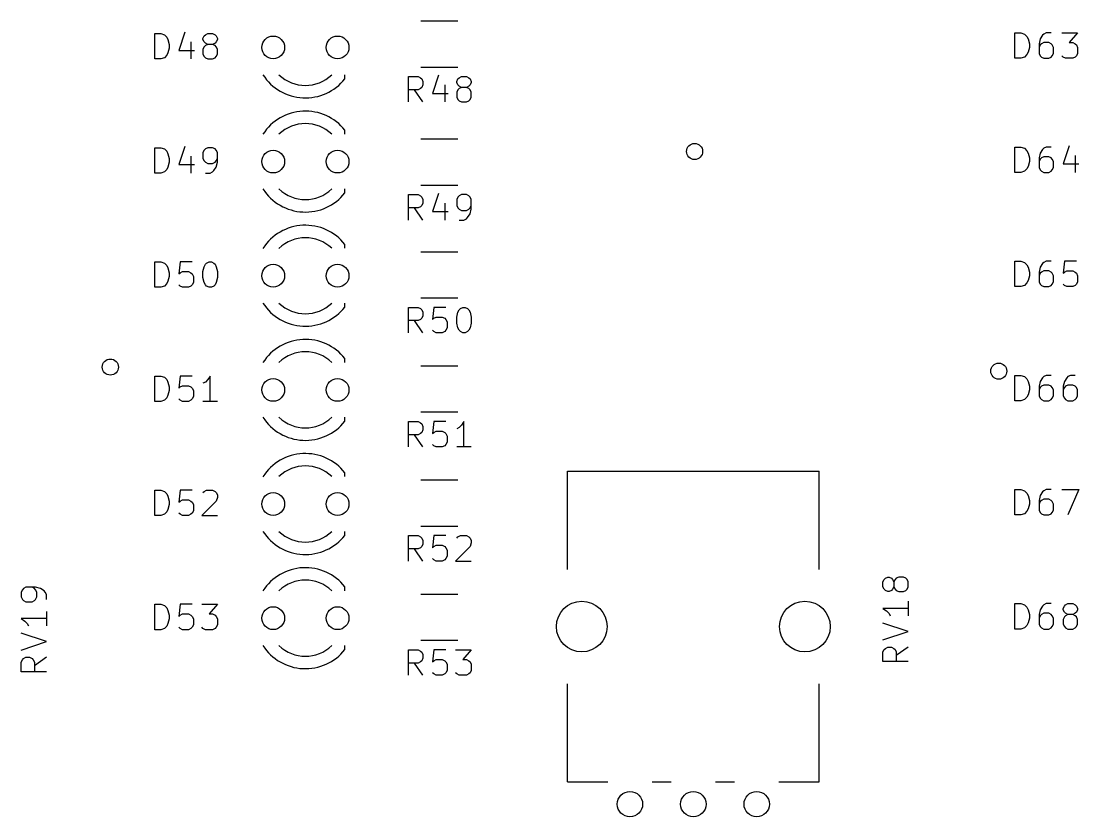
# Model space of a CAD drawing. Extents: x 0 to 360, y 0 to 265.
# Drawn here: x 137.45 to 179.18, y 133.04 to 164.41 of the extents above; entities that cross this region are included whole.
import ezdxf

# ---------------------------------------------------------------- set-up
doc = ezdxf.new("R2010")
doc.units = 0
doc.layers.add('BLACK', color=7, linetype='CONTINUOUS')

msp = doc.modelspace()

# ---------------------------------------------------------------- linework, layer by layer
at = {"layer": 'BLACK', "linetype": 'CONTINUOUS'}
for p, q in [((154.673, 164.406), (153.218, 164.406)), ((142.721, 162.918), (142.721, 163.918)), ((142.721, 163.918), (142.959, 163.918)), ((142.959, 163.918), (143.102, 163.871)), ((143.102, 163.871), (143.197, 163.776)), ((143.197, 163.776), (143.245, 163.68)), ((143.245, 163.68), (143.292, 163.49)), ((143.911, 163.966), (143.673, 163.252)), ((144.149, 163.585), (144.149, 162.918)), ((144.626, 163.728), (144.673, 163.823)), ((144.626, 163.68), (144.626, 163.728)), ((144.673, 163.585), (144.626, 163.68)), ((144.673, 163.823), (144.721, 163.871)), ((144.721, 163.537), (144.673, 163.585)), ((144.721, 163.871), (144.816, 163.918)), ((144.816, 163.918), (145.007, 163.918)), ((145.007, 163.918), (145.102, 163.871)), ((145.102, 163.871), (145.149, 163.823)), ((145.149, 163.585), (145.102, 163.537)), ((145.149, 163.823), (145.197, 163.728)), ((145.197, 163.68), (145.149, 163.585)), ((145.197, 163.728), (145.197, 163.68)), ((176.655, 162.944), (176.655, 163.944)), ((176.655, 163.944), (176.893, 163.944)), ((176.893, 163.944), (177.036, 163.896)), ((177.036, 163.896), (177.132, 163.801)), ((177.132, 163.801), (177.179, 163.706)), ((177.179, 163.706), (177.227, 163.515)), ((177.655, 163.706), (177.608, 163.515)), ((177.751, 163.849), (177.655, 163.706)), ((177.798, 163.896), (177.751, 163.849)), ((177.893, 163.944), (177.798, 163.896)), ((178.084, 163.944), (177.893, 163.944)), ((178.512, 163.944), (179.132, 163.944)), ((179.132, 163.944), (178.798, 163.563)), ((143.245, 163.157), (143.197, 163.061)), ((143.292, 163.347), (143.245, 163.157)), ((143.292, 163.49), (143.292, 163.347)), ((143.673, 163.252), (144.292, 163.252)), ((144.673, 163.395), (144.626, 163.299)), ((144.626, 163.299), (144.626, 163.109)), ((144.721, 163.442), (144.673, 163.395)), ((144.816, 163.49), (144.721, 163.537)), ((144.816, 163.49), (144.721, 163.442)), ((145.007, 163.49), (144.816, 163.49)), ((145.102, 163.537), (145.007, 163.49)), ((145.102, 163.442), (145.007, 163.49)), ((145.149, 163.395), (145.102, 163.442)), ((145.197, 163.299), (145.149, 163.395)), ((145.197, 163.109), (145.197, 163.299)), ((177.179, 163.182), (177.132, 163.087)), ((177.227, 163.372), (177.179, 163.182)), ((177.227, 163.515), (177.227, 163.372)), ((177.608, 163.515), (177.608, 163.134)), ((177.655, 163.468), (177.608, 163.372)), ((177.703, 163.515), (177.655, 163.468)), ((177.798, 163.563), (177.703, 163.515)), ((177.989, 163.563), (177.798, 163.563)), ((178.084, 163.515), (177.989, 163.563)), ((178.132, 163.468), (178.084, 163.515)), ((178.179, 163.372), (178.132, 163.468)), ((178.179, 163.134), (178.179, 163.372)), ((178.798, 163.563), (178.941, 163.563)), ((178.941, 163.563), (179.036, 163.515)), ((179.036, 163.515), (179.084, 163.468)), ((179.084, 163.468), (179.132, 163.372)), ((179.132, 163.372), (179.132, 163.134)), ((142.959, 162.918), (142.721, 162.918)), ((143.102, 162.966), (142.959, 162.918)), ((143.197, 163.061), (143.102, 162.966)), ((144.626, 163.109), (144.673, 163.014)), ((144.673, 163.014), (144.721, 162.966)), ((144.721, 162.966), (144.816, 162.918)), ((144.816, 162.918), (145.007, 162.918)), ((145.007, 162.918), (145.102, 162.966)), ((145.102, 162.966), (145.149, 163.014)), ((145.149, 163.014), (145.197, 163.109)), ((176.893, 162.944), (176.655, 162.944)), ((177.036, 162.991), (176.893, 162.944)), ((177.132, 163.087), (177.036, 162.991)), ((177.608, 163.134), (177.655, 163.039)), ((177.655, 163.039), (177.703, 162.991)), ((177.703, 162.991), (177.798, 162.944)), ((177.798, 162.944), (177.989, 162.944)), ((177.989, 162.944), (178.084, 162.991)), ((178.084, 162.991), (178.132, 163.039)), ((178.132, 163.039), (178.179, 163.134)), ((178.56, 162.991), (178.512, 163.039)), ((178.655, 162.944), (178.56, 162.991)), ((178.941, 162.944), (178.655, 162.944)), ((179.036, 162.991), (178.941, 162.944)), ((179.084, 163.039), (179.036, 162.991)), ((179.132, 163.134), (179.084, 163.039)), ((154.673, 162.586), (153.218, 162.586)), ((150.225, 162.135), (150.225, 162.291)), ((152.731, 161.224), (152.731, 162.224)), ((152.731, 162.224), (153.112, 162.224)), ((153.112, 162.224), (153.207, 162.176)), ((153.207, 162.176), (153.255, 162.129)), ((153.255, 162.129), (153.303, 162.033)), ((153.303, 162.033), (153.303, 161.89)), ((153.922, 162.271), (153.684, 161.557)), ((154.636, 162.033), (154.684, 162.129)), ((154.636, 161.986), (154.636, 162.033)), ((154.684, 161.89), (154.636, 161.986)), ((154.684, 162.129), (154.731, 162.176)), ((154.731, 162.176), (154.826, 162.224)), ((154.826, 162.224), (155.017, 162.224)), ((155.017, 162.224), (155.112, 162.176)), ((155.112, 162.176), (155.16, 162.129)), ((155.16, 162.129), (155.207, 162.033)), ((155.207, 161.986), (155.16, 161.89)), ((155.207, 162.033), (155.207, 161.986)), ((153.112, 161.7), (152.731, 161.7)), ((153.303, 161.224), (152.969, 161.7)), ((153.207, 161.748), (153.112, 161.7)), ((153.255, 161.795), (153.207, 161.748)), ((153.303, 161.89), (153.255, 161.795)), ((153.684, 161.557), (154.303, 161.557)), ((154.16, 161.89), (154.16, 161.224)), ((154.684, 161.7), (154.636, 161.605)), ((154.636, 161.605), (154.636, 161.414)), ((154.731, 161.843), (154.684, 161.89)), ((154.731, 161.748), (154.684, 161.7)), ((154.826, 161.795), (154.731, 161.843)), ((154.826, 161.795), (154.731, 161.748)), ((155.017, 161.795), (154.826, 161.795)), ((155.112, 161.843), (155.017, 161.795)), ((155.112, 161.748), (155.017, 161.795)), ((155.16, 161.89), (155.112, 161.843)), ((155.16, 161.7), (155.112, 161.748)), ((155.207, 161.605), (155.16, 161.7)), ((155.207, 161.414), (155.207, 161.605)), ((154.636, 161.414), (154.684, 161.319)), ((154.684, 161.319), (154.731, 161.271)), ((154.731, 161.271), (154.826, 161.224)), ((154.826, 161.224), (155.017, 161.224)), ((155.017, 161.224), (155.112, 161.271)), ((155.112, 161.271), (155.16, 161.319)), ((155.16, 161.319), (155.207, 161.414)), ((150.225, 159.951), (150.225, 160.107)), ((142.721, 158.418), (142.721, 159.418)), ((142.721, 159.418), (142.959, 159.418)), ((142.959, 159.418), (143.102, 159.371)), ((143.911, 159.466), (143.673, 158.752)), ((144.816, 159.418), (144.721, 159.371)), ((145.007, 159.418), (144.816, 159.418)), ((145.102, 159.371), (145.007, 159.418)), ((154.673, 159.75), (153.218, 159.75)), ((176.655, 158.444), (176.655, 159.444)), ((176.655, 159.444), (176.893, 159.444)), ((176.893, 159.444), (177.036, 159.396)), ((177.893, 159.444), (177.798, 159.396)), ((178.084, 159.444), (177.893, 159.444)), ((178.798, 159.491), (178.56, 158.777)), ((143.102, 159.371), (143.197, 159.276)), ((143.197, 159.276), (143.245, 159.18)), ((143.245, 159.18), (143.292, 158.99)), ((143.292, 158.99), (143.292, 158.847)), ((144.149, 159.085), (144.149, 158.418)), ((144.673, 159.323), (144.626, 159.228)), ((144.626, 159.228), (144.626, 158.99)), ((144.626, 158.99), (144.673, 158.895)), ((144.721, 159.371), (144.673, 159.323)), ((145.149, 159.323), (145.102, 159.371)), ((145.197, 159.228), (145.149, 159.323)), ((145.149, 158.895), (145.197, 158.99)), ((145.197, 158.847), (145.197, 159.228)), ((177.036, 159.396), (177.132, 159.301)), ((177.132, 159.301), (177.179, 159.206)), ((177.179, 159.206), (177.227, 159.015)), ((177.227, 159.015), (177.227, 158.872)), ((177.655, 159.206), (177.608, 159.015)), ((177.608, 159.015), (177.608, 158.634)), ((177.751, 159.349), (177.655, 159.206)), ((177.703, 159.015), (177.655, 158.968)), ((177.798, 159.063), (177.703, 159.015)), ((177.798, 159.396), (177.751, 159.349)), ((177.989, 159.063), (177.798, 159.063)), ((178.084, 159.015), (177.989, 159.063)), ((178.132, 158.968), (178.084, 159.015)), ((179.036, 159.11), (179.036, 158.444)), ((143.245, 158.657), (143.197, 158.561)), ((143.292, 158.847), (143.245, 158.657)), ((143.673, 158.752), (144.292, 158.752)), ((144.673, 158.895), (144.721, 158.847)), ((144.721, 158.847), (144.816, 158.799)), ((144.816, 158.799), (145.007, 158.799)), ((145.007, 158.799), (145.102, 158.847)), ((145.054, 158.514), (145.149, 158.657)), ((145.102, 158.847), (145.149, 158.895)), ((145.149, 158.657), (145.197, 158.847)), ((177.132, 158.587), (177.036, 158.491)), ((177.179, 158.682), (177.132, 158.587)), ((177.227, 158.872), (177.179, 158.682)), ((177.655, 158.968), (177.608, 158.872)), ((177.608, 158.634), (177.655, 158.539)), ((178.179, 158.872), (178.132, 158.968)), ((178.132, 158.539), (178.179, 158.634)), ((178.179, 158.634), (178.179, 158.872)), ((178.56, 158.777), (179.179, 158.777)), ((142.959, 158.418), (142.721, 158.418)), ((143.102, 158.466), (142.959, 158.418)), ((143.197, 158.561), (143.102, 158.466)), ((144.721, 158.418), (144.911, 158.418)), ((144.911, 158.418), (145.007, 158.466)), ((145.007, 158.466), (145.054, 158.514)), ((176.893, 158.444), (176.655, 158.444)), ((177.036, 158.491), (176.893, 158.444)), ((177.655, 158.539), (177.703, 158.491)), ((177.703, 158.491), (177.798, 158.444)), ((177.798, 158.444), (177.989, 158.444)), ((177.989, 158.444), (178.084, 158.491)), ((178.084, 158.491), (178.132, 158.539)), ((150.225, 157.635), (150.225, 157.791)), ((154.673, 157.93), (153.218, 157.93)), ((152.731, 156.567), (152.731, 157.567)), ((152.731, 157.567), (153.112, 157.567)), ((153.112, 157.567), (153.207, 157.52)), ((153.207, 157.52), (153.255, 157.472)), ((153.255, 157.472), (153.303, 157.377)), ((153.303, 157.377), (153.303, 157.234)), ((153.922, 157.615), (153.684, 156.901)), ((154.684, 157.472), (154.636, 157.377)), ((154.636, 157.377), (154.636, 157.139)), ((154.731, 157.52), (154.684, 157.472)), ((154.826, 157.567), (154.731, 157.52)), ((155.017, 157.567), (154.826, 157.567)), ((155.112, 157.52), (155.017, 157.567)), ((155.16, 157.472), (155.112, 157.52)), ((155.207, 157.377), (155.16, 157.472)), ((155.207, 156.996), (155.207, 157.377)), ((153.112, 157.044), (152.731, 157.044)), ((153.303, 156.567), (152.969, 157.044)), ((153.207, 157.091), (153.112, 157.044)), ((153.255, 157.139), (153.207, 157.091)), ((153.303, 157.234), (153.255, 157.139)), ((153.684, 156.901), (154.303, 156.901)), ((154.16, 157.234), (154.16, 156.567)), ((154.636, 157.139), (154.684, 157.044)), ((154.684, 157.044), (154.731, 156.996)), ((154.731, 156.996), (154.826, 156.948)), ((154.826, 156.948), (155.017, 156.948)), ((155.017, 156.948), (155.112, 156.996)), ((155.112, 156.996), (155.16, 157.044)), ((155.16, 157.044), (155.207, 157.139)), ((155.16, 156.805), (155.207, 156.996)), ((154.731, 156.567), (154.922, 156.567)), ((154.922, 156.567), (155.017, 156.615)), ((155.017, 156.615), (155.064, 156.663)), ((155.064, 156.663), (155.16, 156.805)), ((150.225, 155.451), (150.225, 155.607)), ((154.673, 155.306), (153.218, 155.306)), ((142.721, 153.918), (142.721, 154.918)), ((142.721, 154.918), (142.959, 154.918)), ((142.959, 154.918), (143.102, 154.871)), ((143.102, 154.871), (143.197, 154.776)), ((143.721, 154.918), (143.673, 154.442)), ((144.197, 154.918), (143.721, 154.918)), ((144.673, 154.728), (144.721, 154.823)), ((144.721, 154.823), (144.769, 154.871)), ((144.769, 154.871), (144.864, 154.918)), ((144.864, 154.918), (144.959, 154.918)), ((144.959, 154.918), (145.054, 154.871)), ((145.054, 154.871), (145.102, 154.823)), ((145.102, 154.823), (145.149, 154.728)), ((176.655, 153.944), (176.655, 154.944)), ((176.655, 154.944), (176.893, 154.944)), ((176.893, 154.944), (177.036, 154.896)), ((177.036, 154.896), (177.132, 154.801)), ((177.751, 154.849), (177.655, 154.706)), ((177.798, 154.896), (177.751, 154.849)), ((177.893, 154.944), (177.798, 154.896)), ((178.084, 154.944), (177.893, 154.944)), ((178.608, 154.944), (178.56, 154.468)), ((179.084, 154.944), (178.608, 154.944)), ((143.197, 154.776), (143.245, 154.68)), ((143.245, 154.68), (143.292, 154.49)), ((143.292, 154.49), (143.292, 154.347)), ((143.673, 154.442), (143.721, 154.49)), ((143.721, 154.49), (143.816, 154.537)), ((143.816, 154.537), (144.054, 154.537)), ((144.054, 154.537), (144.149, 154.49)), ((144.149, 154.49), (144.197, 154.442)), ((144.197, 154.442), (144.245, 154.347)), ((144.626, 154.537), (144.673, 154.728)), ((144.626, 154.299), (144.626, 154.537)), ((145.149, 154.728), (145.197, 154.537)), ((145.197, 154.537), (145.197, 154.299)), ((177.132, 154.801), (177.179, 154.706)), ((177.179, 154.706), (177.227, 154.515)), ((177.227, 154.515), (177.227, 154.372)), ((177.655, 154.706), (177.608, 154.515)), ((177.608, 154.515), (177.608, 154.134)), ((177.655, 154.468), (177.608, 154.372)), ((177.703, 154.515), (177.655, 154.468)), ((177.798, 154.563), (177.703, 154.515)), ((177.989, 154.563), (177.798, 154.563)), ((178.084, 154.515), (177.989, 154.563)), ((178.132, 154.468), (178.084, 154.515)), ((178.179, 154.372), (178.132, 154.468)), ((178.56, 154.468), (178.608, 154.515)), ((178.608, 154.515), (178.703, 154.563)), ((178.703, 154.563), (178.941, 154.563)), ((178.941, 154.563), (179.036, 154.515)), ((179.036, 154.515), (179.084, 154.468)), ((179.084, 154.468), (179.132, 154.372)), ((143.197, 154.061), (143.102, 153.966)), ((143.245, 154.157), (143.197, 154.061)), ((143.292, 154.347), (143.245, 154.157)), ((143.721, 153.966), (143.673, 154.014)), ((144.197, 154.014), (144.149, 153.966)), ((144.245, 154.109), (144.197, 154.014)), ((144.245, 154.347), (144.245, 154.109)), ((144.673, 154.109), (144.626, 154.299)), ((144.721, 154.014), (144.673, 154.109)), ((144.769, 153.966), (144.721, 154.014)), ((145.102, 154.014), (145.054, 153.966)), ((145.149, 154.109), (145.102, 154.014)), ((145.197, 154.299), (145.149, 154.109)), ((177.036, 153.991), (176.893, 153.944)), ((177.132, 154.087), (177.036, 153.991)), ((177.179, 154.182), (177.132, 154.087)), ((177.227, 154.372), (177.179, 154.182)), ((177.608, 154.134), (177.655, 154.039)), ((177.655, 154.039), (177.703, 153.991)), ((177.703, 153.991), (177.798, 153.944)), ((177.989, 153.944), (178.084, 153.991)), ((178.084, 153.991), (178.132, 154.039)), ((178.132, 154.039), (178.179, 154.134)), ((178.179, 154.134), (178.179, 154.372)), ((178.608, 153.991), (178.56, 154.039)), ((178.703, 153.944), (178.608, 153.991)), ((179.036, 153.991), (178.941, 153.944)), ((179.084, 154.039), (179.036, 153.991)), ((179.132, 154.134), (179.084, 154.039)), ((179.132, 154.372), (179.132, 154.134)), ((142.959, 153.918), (142.721, 153.918)), ((143.102, 153.966), (142.959, 153.918)), ((143.816, 153.918), (143.721, 153.966)), ((144.054, 153.918), (143.816, 153.918)), ((144.149, 153.966), (144.054, 153.918)), ((144.864, 153.918), (144.769, 153.966)), ((144.959, 153.918), (144.864, 153.918)), ((145.054, 153.966), (144.959, 153.918)), ((176.893, 153.944), (176.655, 153.944)), ((177.798, 153.944), (177.989, 153.944)), ((178.941, 153.944), (178.703, 153.944)), ((150.225, 153.135), (150.225, 153.291)), ((154.673, 153.486), (153.218, 153.486)), ((152.731, 152.124), (152.731, 153.124)), ((152.731, 153.124), (153.112, 153.124)), ((153.112, 153.124), (153.207, 153.076)), ((153.207, 153.076), (153.255, 153.029)), ((153.255, 153.029), (153.303, 152.933)), ((153.303, 152.79), (153.255, 152.695)), ((153.303, 152.933), (153.303, 152.79)), ((153.731, 153.124), (153.684, 152.648)), ((154.207, 153.124), (153.731, 153.124)), ((153.731, 152.695), (153.826, 152.743)), ((153.826, 152.743), (154.064, 152.743)), ((154.064, 152.743), (154.16, 152.695)), ((154.636, 152.743), (154.684, 152.933)), ((154.636, 152.505), (154.636, 152.743)), ((154.684, 152.933), (154.731, 153.029)), ((154.731, 153.029), (154.779, 153.076)), ((154.779, 153.076), (154.874, 153.124)), ((154.874, 153.124), (154.969, 153.124)), ((154.969, 153.124), (155.064, 153.076)), ((155.064, 153.076), (155.112, 153.029)), ((155.112, 153.029), (155.16, 152.933)), ((155.16, 152.933), (155.207, 152.743)), ((155.207, 152.743), (155.207, 152.505)), ((153.112, 152.6), (152.731, 152.6)), ((153.303, 152.124), (152.969, 152.6)), ((153.207, 152.648), (153.112, 152.6)), ((153.255, 152.695), (153.207, 152.648)), ((153.684, 152.648), (153.731, 152.695)), ((154.16, 152.695), (154.207, 152.648)), ((154.207, 152.648), (154.255, 152.552)), ((154.255, 152.314), (154.207, 152.219)), ((154.255, 152.552), (154.255, 152.314)), ((154.684, 152.314), (154.636, 152.505)), ((154.731, 152.219), (154.684, 152.314)), ((155.16, 152.314), (155.112, 152.219)), ((155.207, 152.505), (155.16, 152.314)), ((153.731, 152.171), (153.684, 152.219)), ((153.826, 152.124), (153.731, 152.171)), ((154.064, 152.124), (153.826, 152.124)), ((154.16, 152.171), (154.064, 152.124)), ((154.207, 152.219), (154.16, 152.171)), ((154.779, 152.171), (154.731, 152.219)), ((154.874, 152.124), (154.779, 152.171)), ((154.969, 152.124), (154.874, 152.124)), ((155.064, 152.171), (154.969, 152.124)), ((155.112, 152.219), (155.064, 152.171)), ((150.225, 150.951), (150.225, 151.107)), ((154.673, 150.806), (153.218, 150.806)), ((142.721, 149.418), (142.721, 150.418)), ((142.721, 150.418), (142.959, 150.418)), ((142.959, 150.418), (143.102, 150.371)), ((143.102, 150.371), (143.197, 150.276)), ((143.197, 150.276), (143.245, 150.18)), ((143.721, 150.418), (143.673, 149.942)), ((144.197, 150.418), (143.721, 150.418)), ((144.816, 150.276), (144.721, 150.18)), ((144.911, 150.418), (144.816, 150.276)), ((144.911, 149.418), (144.911, 150.418)), ((176.655, 149.444), (176.655, 150.444)), ((176.655, 150.444), (176.893, 150.444)), ((176.893, 150.444), (177.036, 150.396)), ((177.036, 150.396), (177.132, 150.301)), ((177.132, 150.301), (177.179, 150.206)), ((177.751, 150.349), (177.655, 150.206)), ((177.798, 150.396), (177.751, 150.349)), ((177.893, 150.444), (177.798, 150.396)), ((178.084, 150.444), (177.893, 150.444)), ((178.703, 150.349), (178.608, 150.206)), ((178.751, 150.396), (178.703, 150.349)), ((178.846, 150.444), (178.751, 150.396)), ((179.036, 150.444), (178.846, 150.444)), ((143.245, 150.18), (143.292, 149.99)), ((143.292, 149.847), (143.245, 149.657)), ((143.292, 149.99), (143.292, 149.847)), ((143.673, 149.942), (143.721, 149.99)), ((143.721, 149.99), (143.816, 150.037)), ((143.816, 150.037), (144.054, 150.037)), ((144.054, 150.037), (144.149, 149.99)), ((144.149, 149.99), (144.197, 149.942)), ((144.197, 149.942), (144.245, 149.847)), ((144.245, 149.847), (144.245, 149.609)), ((144.721, 150.18), (144.626, 150.133)), ((177.179, 150.206), (177.227, 150.015)), ((177.227, 149.872), (177.179, 149.682)), ((177.227, 150.015), (177.227, 149.872)), ((177.655, 150.206), (177.608, 150.015)), ((177.608, 150.015), (177.608, 149.634)), ((177.655, 149.968), (177.608, 149.872)), ((177.703, 150.015), (177.655, 149.968)), ((177.798, 150.063), (177.703, 150.015)), ((177.989, 150.063), (177.798, 150.063)), ((178.084, 150.015), (177.989, 150.063)), ((178.132, 149.968), (178.084, 150.015)), ((178.179, 149.872), (178.132, 149.968)), ((178.179, 149.634), (178.179, 149.872)), ((178.608, 150.206), (178.56, 150.015)), ((178.56, 150.015), (178.56, 149.634)), ((178.608, 149.968), (178.56, 149.872)), ((178.655, 150.015), (178.608, 149.968)), ((178.751, 150.063), (178.655, 150.015)), ((178.941, 150.063), (178.751, 150.063)), ((179.036, 150.015), (178.941, 150.063)), ((179.084, 149.968), (179.036, 150.015)), ((179.132, 149.872), (179.084, 149.968)), ((179.132, 149.634), (179.132, 149.872)), ((142.959, 149.418), (142.721, 149.418)), ((143.102, 149.466), (142.959, 149.418)), ((143.197, 149.561), (143.102, 149.466)), ((143.245, 149.657), (143.197, 149.561)), ((143.721, 149.466), (143.673, 149.514)), ((143.816, 149.418), (143.721, 149.466)), ((144.054, 149.418), (143.816, 149.418)), ((144.149, 149.466), (144.054, 149.418)), ((144.197, 149.514), (144.149, 149.466)), ((144.245, 149.609), (144.197, 149.514)), ((145.197, 149.418), (144.626, 149.418)), ((176.893, 149.444), (176.655, 149.444)), ((177.036, 149.491), (176.893, 149.444)), ((177.132, 149.587), (177.036, 149.491)), ((177.179, 149.682), (177.132, 149.587)), ((177.608, 149.634), (177.655, 149.539)), ((177.655, 149.539), (177.703, 149.491)), ((177.703, 149.491), (177.798, 149.444)), ((177.798, 149.444), (177.989, 149.444)), ((177.989, 149.444), (178.084, 149.491)), ((178.084, 149.491), (178.132, 149.539)), ((178.132, 149.539), (178.179, 149.634)), ((178.56, 149.634), (178.608, 149.539)), ((178.608, 149.539), (178.655, 149.491)), ((178.655, 149.491), (178.751, 149.444)), ((178.751, 149.444), (178.941, 149.444)), ((178.941, 149.444), (179.036, 149.491)), ((179.036, 149.491), (179.084, 149.539)), ((179.084, 149.539), (179.132, 149.634)), ((154.673, 148.986), (153.218, 148.986)), ((150.225, 148.635), (150.225, 148.791)), ((152.731, 147.624), (152.731, 148.624)), ((152.731, 148.624), (153.112, 148.624)), ((153.112, 148.624), (153.207, 148.576)), ((153.207, 148.576), (153.255, 148.529)), ((153.731, 148.624), (153.684, 148.148)), ((154.207, 148.624), (153.731, 148.624)), ((154.922, 148.624), (154.826, 148.481)), ((154.922, 147.624), (154.922, 148.624)), ((153.207, 148.148), (153.112, 148.1)), ((153.255, 148.195), (153.207, 148.148)), ((153.255, 148.529), (153.303, 148.433)), ((153.303, 148.29), (153.255, 148.195)), ((153.303, 148.433), (153.303, 148.29)), ((153.684, 148.148), (153.731, 148.195)), ((153.731, 148.195), (153.826, 148.243)), ((153.826, 148.243), (154.064, 148.243)), ((154.064, 148.243), (154.16, 148.195)), ((154.16, 148.195), (154.207, 148.148)), ((154.207, 148.148), (154.255, 148.052)), ((154.731, 148.386), (154.636, 148.338)), ((154.826, 148.481), (154.731, 148.386)), ((153.112, 148.1), (152.731, 148.1)), ((153.303, 147.624), (152.969, 148.1)), ((153.731, 147.671), (153.684, 147.719)), ((154.207, 147.719), (154.16, 147.671)), ((154.255, 147.814), (154.207, 147.719)), ((154.255, 148.052), (154.255, 147.814)), ((153.826, 147.624), (153.731, 147.671)), ((154.064, 147.624), (153.826, 147.624)), ((154.16, 147.671), (154.064, 147.624)), ((155.207, 147.624), (154.636, 147.624)), ((150.225, 146.451), (150.225, 146.607)), ((159, 146.66), (168.94, 146.66)), ((159, 142.795), (159, 146.66)), ((168.94, 142.795), (168.94, 146.66)), ((154.673, 146.306), (153.218, 146.306)), ((142.721, 144.918), (142.721, 145.918)), ((142.721, 145.918), (142.959, 145.918)), ((142.959, 145.918), (143.102, 145.871)), ((143.102, 145.871), (143.197, 145.776)), ((143.197, 145.776), (143.245, 145.68)), ((143.245, 145.68), (143.292, 145.49)), ((143.721, 145.918), (143.673, 145.442)), ((144.197, 145.918), (143.721, 145.918)), ((144.626, 145.823), (144.673, 145.871)), ((144.673, 145.871), (144.769, 145.918)), ((144.769, 145.918), (145.007, 145.918)), ((145.007, 145.918), (145.102, 145.871)), ((145.102, 145.871), (145.149, 145.823)), ((145.149, 145.823), (145.197, 145.728)), ((145.197, 145.633), (145.149, 145.49)), ((145.197, 145.728), (145.197, 145.633)), ((176.655, 144.944), (176.655, 145.944)), ((176.655, 145.944), (176.893, 145.944)), ((176.893, 145.944), (177.036, 145.896)), ((177.036, 145.896), (177.132, 145.801)), ((177.132, 145.801), (177.179, 145.706)), ((177.179, 145.706), (177.227, 145.515)), ((177.655, 145.706), (177.608, 145.515)), ((177.751, 145.849), (177.655, 145.706)), ((177.798, 145.896), (177.751, 145.849)), ((177.893, 145.944), (177.798, 145.896)), ((178.084, 145.944), (177.893, 145.944)), ((178.512, 145.944), (179.179, 145.944)), ((179.179, 145.944), (178.751, 144.944)), ((143.292, 145.347), (143.245, 145.157)), ((143.292, 145.49), (143.292, 145.347)), ((143.673, 145.442), (143.721, 145.49)), ((143.721, 145.49), (143.816, 145.537)), ((143.816, 145.537), (144.054, 145.537)), ((144.054, 145.537), (144.149, 145.49)), ((144.149, 145.49), (144.197, 145.442)), ((144.197, 145.442), (144.245, 145.347)), ((144.245, 145.347), (144.245, 145.109)), ((145.149, 145.49), (144.578, 144.918)), ((177.227, 145.372), (177.179, 145.182)), ((177.227, 145.515), (177.227, 145.372)), ((177.608, 145.515), (177.608, 145.134)), ((177.655, 145.468), (177.608, 145.372)), ((177.703, 145.515), (177.655, 145.468)), ((177.798, 145.563), (177.703, 145.515)), ((177.989, 145.563), (177.798, 145.563)), ((178.084, 145.515), (177.989, 145.563)), ((178.132, 145.468), (178.084, 145.515)), ((178.179, 145.372), (178.132, 145.468)), ((178.179, 145.134), (178.179, 145.372)), ((142.959, 144.918), (142.721, 144.918)), ((143.102, 144.966), (142.959, 144.918)), ((143.197, 145.061), (143.102, 144.966)), ((143.245, 145.157), (143.197, 145.061)), ((143.721, 144.966), (143.673, 145.014)), ((143.816, 144.918), (143.721, 144.966)), ((144.054, 144.918), (143.816, 144.918)), ((144.149, 144.966), (144.054, 144.918)), ((144.197, 145.014), (144.149, 144.966)), ((144.245, 145.109), (144.197, 145.014)), ((144.578, 144.918), (145.197, 144.918)), ((176.893, 144.944), (176.655, 144.944)), ((177.036, 144.991), (176.893, 144.944)), ((177.132, 145.087), (177.036, 144.991)), ((177.179, 145.182), (177.132, 145.087)), ((177.608, 145.134), (177.655, 145.039)), ((177.655, 145.039), (177.703, 144.991)), ((177.703, 144.991), (177.798, 144.944)), ((177.798, 144.944), (177.989, 144.944)), ((177.989, 144.944), (178.084, 144.991)), ((178.084, 144.991), (178.132, 145.039)), ((178.132, 145.039), (178.179, 145.134)), ((154.673, 144.486), (153.218, 144.486)), ((150.225, 144.135), (150.225, 144.291)), ((152.731, 143.124), (152.731, 144.124)), ((152.731, 144.124), (153.112, 144.124)), ((153.112, 144.124), (153.207, 144.076)), ((153.207, 144.076), (153.255, 144.029)), ((153.255, 144.029), (153.303, 143.933)), ((153.731, 144.124), (153.684, 143.648)), ((154.207, 144.124), (153.731, 144.124)), ((154.636, 144.029), (154.684, 144.076)), ((154.684, 144.076), (154.779, 144.124)), ((154.779, 144.124), (155.017, 144.124)), ((155.017, 144.124), (155.112, 144.076)), ((155.112, 144.076), (155.16, 144.029)), ((155.16, 144.029), (155.207, 143.933)), ((153.112, 143.6), (152.731, 143.6)), ((153.303, 143.124), (152.969, 143.6)), ((153.207, 143.648), (153.112, 143.6)), ((153.255, 143.695), (153.207, 143.648)), ((153.303, 143.79), (153.255, 143.695)), ((153.303, 143.933), (153.303, 143.79)), ((153.684, 143.648), (153.731, 143.695)), ((153.731, 143.695), (153.826, 143.743)), ((153.826, 143.743), (154.064, 143.743)), ((154.064, 143.743), (154.16, 143.695)), ((154.16, 143.695), (154.207, 143.648)), ((154.207, 143.648), (154.255, 143.552)), ((154.255, 143.552), (154.255, 143.314)), ((155.16, 143.695), (154.588, 143.124)), ((155.207, 143.838), (155.16, 143.695)), ((155.207, 143.933), (155.207, 143.838)), ((153.731, 143.171), (153.684, 143.219)), ((153.826, 143.124), (153.731, 143.171)), ((154.064, 143.124), (153.826, 143.124)), ((154.16, 143.171), (154.064, 143.124)), ((154.207, 143.219), (154.16, 143.171)), ((154.255, 143.314), (154.207, 143.219)), ((154.588, 143.124), (155.207, 143.124)), ((171.452, 142.3), (171.5, 142.395)), ((171.452, 142.11), (171.452, 142.3)), ((171.5, 142.395), (171.548, 142.443)), ((171.548, 142.443), (171.643, 142.49)), ((171.643, 142.49), (171.69, 142.49)), ((171.69, 142.49), (171.786, 142.443)), ((171.786, 142.443), (171.833, 142.395)), ((171.833, 142.395), (171.881, 142.3)), ((171.929, 142.395), (171.881, 142.3)), ((171.881, 142.3), (171.881, 142.11)), ((171.976, 142.443), (171.929, 142.395)), ((172.071, 142.49), (171.976, 142.443)), ((172.262, 142.49), (172.071, 142.49)), ((172.357, 142.443), (172.262, 142.49)), ((172.405, 142.395), (172.357, 142.443)), ((172.452, 142.3), (172.405, 142.395)), ((172.452, 142.11), (172.452, 142.3)), ((137.5, 141.995), (137.452, 141.9)), ((137.452, 141.9), (137.452, 141.71)), ((137.548, 142.043), (137.5, 141.995)), ((137.643, 142.09), (137.548, 142.043)), ((138.024, 142.09), (137.643, 142.09)), ((137.976, 142.043), (137.881, 142.09)), ((138.024, 141.995), (137.976, 142.043)), ((138.214, 142.043), (138.024, 142.09)), ((138.071, 141.9), (138.024, 141.995)), ((138.071, 141.71), (138.071, 141.9)), ((138.357, 141.948), (138.214, 142.043)), ((138.405, 141.9), (138.357, 141.948)), ((138.452, 141.805), (138.405, 141.9)), ((150.225, 141.951), (150.225, 142.107)), ((171.5, 142.014), (171.452, 142.11)), ((171.548, 141.967), (171.5, 142.014)), ((171.643, 141.919), (171.548, 141.967)), ((171.69, 141.919), (171.643, 141.919)), ((171.786, 141.967), (171.69, 141.919)), ((171.833, 142.014), (171.786, 141.967)), ((171.881, 142.11), (171.833, 142.014)), ((171.881, 142.11), (171.929, 142.014)), ((171.929, 142.014), (171.976, 141.967)), ((171.976, 141.967), (172.071, 141.919)), ((172.071, 141.919), (172.262, 141.919)), ((172.262, 141.919), (172.357, 141.967)), ((172.357, 141.967), (172.405, 142.014)), ((172.405, 142.014), (172.452, 142.11)), ((137.452, 141.71), (137.5, 141.614)), ((137.5, 141.614), (137.548, 141.567)), ((137.548, 141.567), (137.643, 141.519)), ((137.643, 141.519), (137.881, 141.519)), ((137.881, 141.519), (137.976, 141.567)), ((137.976, 141.567), (138.024, 141.614)), ((138.024, 141.614), (138.071, 141.71)), ((138.452, 141.614), (138.452, 141.805)), ((154.673, 141.806), (153.218, 141.806)), ((172.452, 141.538), (172.452, 140.967)), ((138.452, 141.138), (138.452, 140.567)), ((142.721, 140.418), (142.721, 141.418)), ((142.721, 141.418), (142.959, 141.418)), ((142.959, 141.418), (143.102, 141.371)), ((143.102, 141.371), (143.197, 141.276)), ((143.197, 141.276), (143.245, 141.18)), ((143.245, 141.18), (143.292, 140.99)), ((143.721, 141.418), (143.673, 140.942)), ((144.197, 141.418), (143.721, 141.418)), ((144.578, 141.418), (145.197, 141.418)), ((145.197, 141.418), (144.864, 141.037)), ((172.452, 141.252), (171.452, 141.252)), ((171.452, 141.252), (171.595, 141.157)), ((171.595, 141.157), (171.69, 141.062)), ((171.69, 141.062), (171.738, 140.967)), ((176.655, 140.444), (176.655, 141.444)), ((176.655, 141.444), (176.893, 141.444)), ((176.893, 141.444), (177.036, 141.396)), ((177.036, 141.396), (177.132, 141.301)), ((177.132, 141.301), (177.179, 141.206)), ((177.179, 141.206), (177.227, 141.015)), ((177.655, 141.206), (177.608, 141.015)), ((177.751, 141.349), (177.655, 141.206)), ((177.798, 141.063), (177.703, 141.015)), ((177.798, 141.396), (177.751, 141.349)), ((177.893, 141.444), (177.798, 141.396)), ((177.989, 141.063), (177.798, 141.063)), ((178.084, 141.444), (177.893, 141.444)), ((178.084, 141.015), (177.989, 141.063)), ((178.56, 141.253), (178.608, 141.349)), ((178.56, 141.206), (178.56, 141.253)), ((178.608, 141.11), (178.56, 141.206)), ((178.608, 141.349), (178.655, 141.396)), ((178.655, 141.063), (178.608, 141.11)), ((178.655, 141.396), (178.751, 141.444)), ((178.751, 141.015), (178.655, 141.063)), ((178.751, 141.444), (178.941, 141.444)), ((178.941, 141.444), (179.036, 141.396)), ((179.036, 141.063), (178.941, 141.015)), ((179.036, 141.396), (179.084, 141.349)), ((179.084, 141.11), (179.036, 141.063)), ((179.084, 141.349), (179.132, 141.253)), ((179.132, 141.206), (179.084, 141.11)), ((179.132, 141.253), (179.132, 141.206)), ((138.452, 140.852), (137.452, 140.852)), ((137.452, 140.852), (137.595, 140.757)), ((137.595, 140.757), (137.69, 140.662)), ((137.69, 140.662), (137.738, 140.567)), ((143.245, 140.657), (143.197, 140.561)), ((143.292, 140.847), (143.245, 140.657)), ((143.292, 140.99), (143.292, 140.847)), ((143.673, 140.942), (143.721, 140.99)), ((143.721, 140.99), (143.816, 141.037)), ((143.816, 141.037), (144.054, 141.037)), ((144.054, 141.037), (144.149, 140.99)), ((144.149, 140.99), (144.197, 140.942)), ((144.197, 140.942), (144.245, 140.847)), ((144.245, 140.847), (144.245, 140.609)), ((144.864, 141.037), (145.007, 141.037)), ((145.007, 141.037), (145.102, 140.99)), ((145.102, 140.99), (145.149, 140.942)), ((145.149, 140.942), (145.197, 140.847)), ((145.197, 140.847), (145.197, 140.609)), ((172.452, 140.348), (171.452, 140.681)), ((177.179, 140.682), (177.132, 140.587)), ((177.227, 140.872), (177.179, 140.682)), ((177.227, 141.015), (177.227, 140.872)), ((177.608, 141.015), (177.608, 140.634)), ((177.655, 140.968), (177.608, 140.872)), ((177.608, 140.634), (177.655, 140.539)), ((177.703, 141.015), (177.655, 140.968)), ((178.132, 140.968), (178.084, 141.015)), ((178.179, 140.872), (178.132, 140.968)), ((178.132, 140.539), (178.179, 140.634)), ((178.179, 140.634), (178.179, 140.872)), ((178.608, 140.92), (178.56, 140.825)), ((178.56, 140.825), (178.56, 140.634)), ((178.56, 140.634), (178.608, 140.539)), ((178.655, 140.968), (178.608, 140.92)), ((178.751, 141.015), (178.655, 140.968)), ((178.941, 141.015), (178.751, 141.015)), ((179.036, 140.968), (178.941, 141.015)), ((179.084, 140.92), (179.036, 140.968)), ((179.132, 140.825), (179.084, 140.92)), ((179.084, 140.539), (179.132, 140.634)), ((179.132, 140.634), (179.132, 140.825)), ((138.452, 139.948), (137.452, 140.281)), ((142.959, 140.418), (142.721, 140.418)), ((143.102, 140.466), (142.959, 140.418)), ((143.197, 140.561), (143.102, 140.466)), ((143.721, 140.466), (143.673, 140.514)), ((143.816, 140.418), (143.721, 140.466)), ((144.054, 140.418), (143.816, 140.418)), ((144.149, 140.466), (144.054, 140.418)), ((144.197, 140.514), (144.149, 140.466)), ((144.245, 140.609), (144.197, 140.514)), ((144.626, 140.466), (144.578, 140.514)), ((144.721, 140.418), (144.626, 140.466)), ((145.007, 140.418), (144.721, 140.418)), ((145.102, 140.466), (145.007, 140.418)), ((145.149, 140.514), (145.102, 140.466)), ((145.197, 140.609), (145.149, 140.514)), ((171.452, 140.014), (172.452, 140.348)), ((176.893, 140.444), (176.655, 140.444)), ((177.036, 140.491), (176.893, 140.444)), ((177.132, 140.587), (177.036, 140.491)), ((177.655, 140.539), (177.703, 140.491)), ((177.703, 140.491), (177.798, 140.444)), ((177.798, 140.444), (177.989, 140.444)), ((177.989, 140.444), (178.084, 140.491)), ((178.084, 140.491), (178.132, 140.539)), ((178.608, 140.539), (178.655, 140.491)), ((178.655, 140.491), (178.751, 140.444)), ((178.751, 140.444), (178.941, 140.444)), ((178.941, 140.444), (179.036, 140.491)), ((179.036, 140.491), (179.084, 140.539)), ((137.452, 139.614), (138.452, 139.948)), ((150.225, 139.635), (150.225, 139.791)), ((154.673, 139.986), (153.218, 139.986)), ((152.731, 138.624), (152.731, 139.624)), ((152.731, 139.624), (153.112, 139.624)), ((153.112, 139.624), (153.207, 139.576)), ((153.207, 139.576), (153.255, 139.529)), ((153.255, 139.529), (153.303, 139.433)), ((153.303, 139.433), (153.303, 139.29)), ((153.731, 139.624), (153.684, 139.148)), ((154.207, 139.624), (153.731, 139.624)), ((154.588, 139.624), (155.207, 139.624)), ((155.207, 139.624), (154.874, 139.243)), ((171.452, 139.538), (171.5, 139.633)), ((171.452, 139.157), (171.452, 139.538)), ((171.5, 139.633), (171.548, 139.681)), ((171.548, 139.681), (171.643, 139.729)), ((171.643, 139.729), (171.786, 139.729)), ((171.786, 139.729), (171.881, 139.681)), ((171.881, 139.681), (171.929, 139.633)), ((171.929, 139.633), (171.976, 139.538)), ((172.452, 139.729), (171.976, 139.395)), ((171.976, 139.538), (171.976, 139.157)), ((137.452, 139.138), (137.5, 139.233)), ((137.452, 138.757), (137.452, 139.138)), ((137.5, 139.233), (137.548, 139.281)), ((137.548, 139.281), (137.643, 139.329)), ((137.643, 139.329), (137.786, 139.329)), ((137.786, 139.329), (137.881, 139.281)), ((137.881, 139.281), (137.929, 139.233)), ((137.929, 139.233), (137.976, 139.138)), ((138.452, 139.329), (137.976, 138.995)), ((137.976, 139.138), (137.976, 138.757)), ((153.112, 139.1), (152.731, 139.1)), ((153.303, 138.624), (152.969, 139.1)), ((153.207, 139.148), (153.112, 139.1)), ((153.255, 139.195), (153.207, 139.148)), ((153.303, 139.29), (153.255, 139.195)), ((153.684, 139.148), (153.731, 139.195)), ((153.731, 139.195), (153.826, 139.243)), ((153.826, 139.243), (154.064, 139.243)), ((154.064, 139.243), (154.16, 139.195)), ((154.16, 139.195), (154.207, 139.148)), ((154.207, 139.148), (154.255, 139.052)), ((154.255, 139.052), (154.255, 138.814)), ((154.874, 139.243), (155.017, 139.243)), ((155.017, 139.243), (155.112, 139.195)), ((155.112, 139.195), (155.16, 139.148)), ((155.16, 139.148), (155.207, 139.052)), ((155.207, 139.052), (155.207, 138.814)), ((172.452, 139.157), (171.452, 139.157)), ((138.452, 138.757), (137.452, 138.757)), ((153.731, 138.671), (153.684, 138.719)), ((153.826, 138.624), (153.731, 138.671)), ((154.064, 138.624), (153.826, 138.624)), ((154.16, 138.671), (154.064, 138.624)), ((154.207, 138.719), (154.16, 138.671)), ((154.255, 138.814), (154.207, 138.719)), ((154.636, 138.671), (154.588, 138.719)), ((154.731, 138.624), (154.636, 138.671)), ((155.017, 138.624), (154.731, 138.624)), ((155.112, 138.671), (155.017, 138.624)), ((155.16, 138.719), (155.112, 138.671)), ((155.207, 138.814), (155.16, 138.719)), ((159, 134.42), (159, 138.285)), ((168.94, 134.42), (168.94, 138.285)), ((159, 134.42), (160.599, 134.42)), ((162.341, 134.42), (163.1, 134.42)), ((164.841, 134.42), (165.6, 134.42)), ((167.34, 134.42), (168.94, 134.42))]:
    msp.add_line(p, q, dxfattribs=at)
at = {"layer": 'BLACK'}
for centre, radius, start, end in [((148.665, 163.371), 1.99, -147.179, -38.3791), ((148.665, 163.371), 1.5, -133.954, -46.0545), ((148.665, 158.871), 1.99, 38.3791, 147.179), ((148.665, 158.871), 1.5, 46.0545, 133.954), ((148.665, 158.871), 1.99, -147.179, -38.3791), ((148.665, 158.871), 1.5, -133.954, -46.0545), ((148.665, 154.371), 1.99, 38.3791, 147.179), ((148.665, 154.371), 1.5, 46.0545, 133.954), ((148.665, 154.371), 1.99, -147.179, -38.3791), ((148.665, 154.371), 1.5, -133.954, -46.0545), ((148.665, 149.871), 1.99, 38.3791, 147.179), ((148.665, 149.871), 1.5, 46.0545, 133.954), ((148.665, 149.871), 1.99, -147.179, -38.3791), ((148.665, 149.871), 1.5, -133.954, -46.0545), ((148.665, 145.371), 1.99, 38.3791, 147.179), ((148.665, 145.371), 1.5, 46.0545, 133.954), ((148.665, 145.371), 1.99, -147.179, -38.3791), ((148.665, 145.371), 1.5, -133.954, -46.0545), ((148.665, 140.871), 1.99, 38.3791, 147.179), ((148.665, 140.871), 1.5, 46.0545, 133.954), ((148.665, 140.871), 1.99, -147.179, -38.3791), ((148.665, 140.871), 1.5, -133.954, -46.0545)]:
    msp.add_arc(centre, radius, start, end, dxfattribs=at)
at = {"layer": 'WHITE'}
for centre, radius in [((147.395, 163.371), 0.45), ((149.935, 163.371), 0.45), ((164.02, 159.27), 0.3175), ((147.395, 158.871), 0.45), ((149.935, 158.871), 0.45), ((147.395, 154.371), 0.45), ((149.935, 154.371), 0.45), ((140.97, 150.77), 0.3175), ((176.02, 150.61), 0.3175), ((147.395, 149.871), 0.45), ((149.935, 149.871), 0.45), ((147.395, 145.371), 0.45), ((149.935, 145.371), 0.45), ((159.57, 140.54), 1), ((168.37, 140.54), 1), ((147.395, 140.871), 0.45), ((149.935, 140.871), 0.45), ((161.47, 133.54), 0.5), ((163.97, 133.54), 0.5), ((166.47, 133.54), 0.5)]:
    msp.add_circle(centre, radius, dxfattribs=at)

doc.saveas('drawing.dxf')
